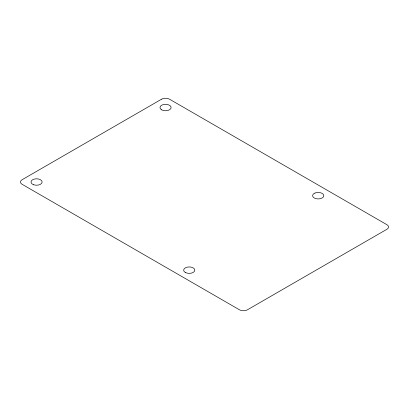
<?xml version="1.0" encoding="UTF-8"?>
<svg xmlns="http://www.w3.org/2000/svg" width="409" height="409" viewBox="0 0 409 409"><rect width="100%" height="100%" fill="white"/><g stroke="black" fill="none" stroke-linecap="round" stroke-linejoin="round"><path stroke-width="0.61" d="M161.596 99.182L22.086 179.73A5.583 3.226 0 0 0 22.086 184.29L239.51 309.817A5.583 3.226 0 0 0 247.404 309.817L386.914 229.27A5.583 3.226 0 0 0 386.914 224.71L169.49 99.182A5.583 3.226 0 0 0 161.596 99.182M314.95 193.068L313.887 193.646A5.583 3.226 0 0 0 313.683 197.567L314.679 198.181A5.583 3.226 0 0 0 322.215 197.936A5.583 3.226 0 0 0 322.44 193.58A5.583 3.226 0 0 0 314.95 193.068M161.596 109.822A5.583 3.226 0 0 0 170.936 108.375A5.583 3.226 0 0 0 164.096 104.428A5.583 3.226 0 0 0 161.596 109.822M33.773 184.802A5.583 3.226 0 0 0 42.147 182.01A5.583 3.226 0 0 0 33.773 179.219A5.583 3.226 0 0 0 33.773 184.802M185.277 272.435A5.593 3.231 0 0 0 194.633 270.988A5.593 3.231 0 0 0 187.787 267.031A5.593 3.231 0 0 0 185.277 272.435"/></g></svg>
